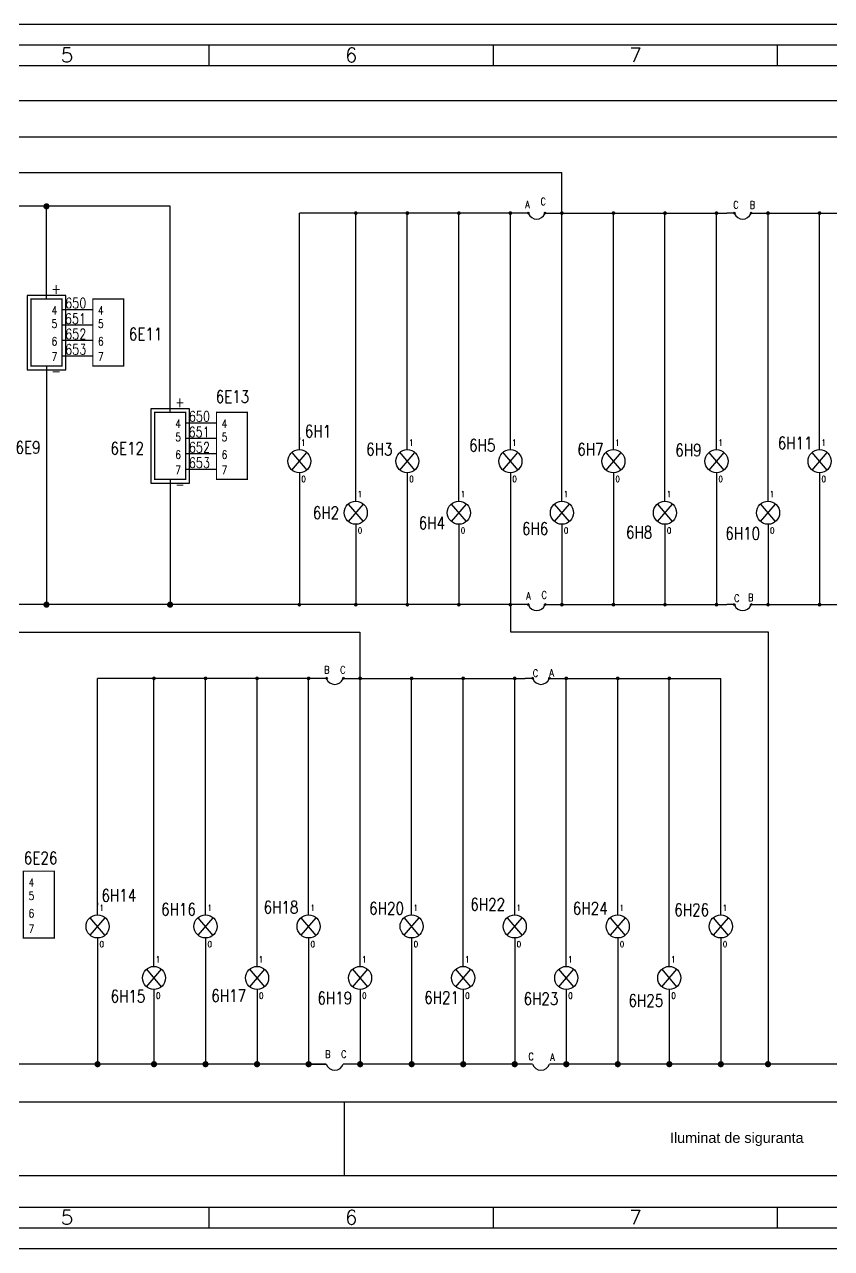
# Model space of a CAD drawing. Header units: millimetres. Extents: x 1956 to 3217, y 2121 to 2418.
# Drawn here: x 2265.8 to 2461.5, y 2120.8 to 2417.8 of the extents above; entities that cross this region are included whole.
import ezdxf
from ezdxf.enums import TextEntityAlignment as Align

# ---------------------------------------------------------------- set-up
doc = ezdxf.new("R2010")
doc.units = ezdxf.units.MM
doc.styles.add('ISO', font='SIMPLEX.shx')
doc.styles.add('ROMANS', font='ROMANS.shx', dxfattribs={"width": 0.8})
doc.styles.get("Standard").update_dxf_attribs({"font": 'arial.ttf'})

# ---------------------------------------------------------------- blocks, each defined once
blk = doc.blocks.new('6a4')
at = {"color": 70}
for p, q in [((-906.28, 287), (-906.28, 292)), ((-837.34, 287), (-837.34, 292)), ((-768.39, 287), (-768.39, 292)), ((-906.28, 5), (-906.28, 10)), ((-837.34, 5), (-837.34, 10)), ((-768.39, 5), (-768.39, 10))]:
    blk.add_line(p, q, dxfattribs=at)
at = {"color": 240}
for points in [[(0, 0), (0, 297), (-1261, 297), (-1261, 0)], [(-5, 5), (-5, 292), (-1256, 292), (-1256, 5)]]:
    blk.add_lwpolyline(points, close=True, dxfattribs=at)
at = {"color": 70}
blk.add_lwpolyline([(-1251, 287), (-1251, 10), (-10, 10), (-10, 287)], close=True, dxfattribs=at)
at = {"color": 50, "style": 'ISO'}
for s, p in [('5', (-940.75, 289.59)), ('6', (-871.81, 289.59)), ('7', (-802.86, 289.59)), ('5', (-940.75, 7.59)), ('6', (-871.81, 7.59)), ('7', (-802.86, 7.59))]:
    blk.add_text(s, height=3.5, dxfattribs=at).set_placement(p, align=Align.MIDDLE)
blk = doc.blocks.new('BILUTA')
at = {"linetype": 'Continuous', "flags": 128}
blk.add_lwpolyline([(-0.225, 0, 0.45, 0.45, 1), (0.225, 0, 0.45, 0.45, 1)], format="xyseb", close=True, dxfattribs=at)

msp = doc.modelspace()

# ---------------------------------------------------------------- linework, layer by layer
at = {"color": 1}
for p, q in [((2007.83, 2399.32), (2480.99, 2399.32)), ((2007.77, 2390.52), (2324.84, 2390.52)), ((2324.84, 2390.52), (2457.46, 2390.52)), ((2457.46, 2390.52), (2534.74, 2390.52)), ((2112.62, 2381.82), (2324.84, 2381.82)), ((2324.84, 2381.82), (2383.65, 2381.82)), ((2383.65, 2381.82), (2396.15, 2381.82)), ((2396.15, 2304.49), (2396.15, 2381.82)), ((2301.11, 2373.64), (2261.11, 2373.64)), ((2271.11, 2351.14), (2271.11, 2373.64)), ((2301.11, 2323.64), (2301.11, 2373.64)), ((2386.15, 2371.99), (2332.46, 2371.99)), ((2332.46, 2316.99), (2332.46, 2371.99)), ((2346.15, 2304.49), (2346.15, 2371.99)), ((2358.65, 2316.99), (2358.65, 2371.99)), ((2371.15, 2304.49), (2371.15, 2371.99)), ((2383.65, 2316.99), (2383.65, 2371.99)), ((2387.84, 2371.99), (2386.15, 2371.99)), ((2387.81, 2372.24), (2388.22, 2371.78)), ((2387.81, 2371.78), (2388.2, 2372.22)), ((2392.24, 2372.24), (2391.84, 2371.78)), ((2392.24, 2371.78), (2391.86, 2372.22)), ((2392.22, 2371.99), (2396.15, 2371.99)), ((2396.15, 2371.99), (2436.15, 2371.99)), ((2408.65, 2316.99), (2408.65, 2371.99)), ((2421.15, 2304.49), (2421.15, 2371.99)), ((2433.65, 2316.99), (2433.65, 2371.99)), ((2437.84, 2371.99), (2436.15, 2371.99)), ((2437.81, 2372.24), (2438.22, 2371.78)), ((2437.81, 2371.78), (2438.2, 2372.22)), ((2442.24, 2372.24), (2441.84, 2371.78)), ((2442.24, 2371.78), (2441.86, 2372.22)), ((2442.22, 2371.99), (2446.15, 2371.99)), ((2446.15, 2304.49), (2446.15, 2371.99)), ((2446.15, 2371.99), (2483.65, 2371.99)), ((2458.65, 2316.99), (2458.65, 2371.99)), ((2274.86, 2348.64), (2282.36, 2348.64)), ((2274.86, 2344.89), (2282.36, 2344.89)), ((2274.86, 2341.14), (2282.36, 2341.14)), ((2271.11, 2334.89), (2271.11, 2276.99)), ((2274.86, 2337.39), (2282.36, 2337.39)), ((2304.86, 2321.14), (2312.36, 2321.14)), ((2304.86, 2317.39), (2312.36, 2317.39)), ((2332.46, 2317.53), (2332.46, 2316.99)), ((2332.46, 2314.6), (2332.46, 2316.99)), ((2358.65, 2314.6), (2358.65, 2316.99)), ((2383.65, 2314.6), (2383.65, 2316.99)), ((2408.65, 2314.6), (2408.65, 2316.99)), ((2433.65, 2314.6), (2433.65, 2316.99)), ((2458.65, 2314.6), (2458.65, 2316.99)), ((2304.86, 2313.64), (2312.36, 2313.64)), ((2330.62, 2313.91), (2334.24, 2309.64)), ((2330.67, 2309.65), (2334.31, 2313.9)), ((2356.8, 2313.91), (2360.42, 2309.64)), ((2356.85, 2309.65), (2360.49, 2313.9)), ((2381.8, 2313.91), (2385.42, 2309.64)), ((2381.85, 2309.65), (2385.49, 2313.9)), ((2406.8, 2313.91), (2410.42, 2309.64)), ((2406.85, 2309.65), (2410.49, 2313.9)), ((2431.8, 2313.91), (2435.42, 2309.64)), ((2431.85, 2309.65), (2435.49, 2313.9)), ((2456.8, 2313.91), (2460.42, 2309.64)), ((2456.85, 2309.65), (2460.49, 2313.9)), ((2304.86, 2309.89), (2312.36, 2309.89)), ((2332.46, 2309), (2332.46, 2306.99)), ((2358.65, 2309), (2358.65, 2306.99)), ((2383.65, 2309), (2383.65, 2306.99)), ((2408.65, 2309), (2408.65, 2306.99)), ((2433.65, 2309), (2433.65, 2306.99)), ((2458.65, 2309), (2458.65, 2306.99)), ((2301.11, 2307.39), (2301.11, 2276.99)), ((2332.46, 2307.01), (2332.46, 2276.87)), ((2358.65, 2306.99), (2358.65, 2276.99)), ((2383.65, 2306.99), (2383.65, 2270.38)), ((2408.65, 2306.99), (2408.65, 2276.99)), ((2433.65, 2306.99), (2433.65, 2276.99)), ((2458.65, 2306.99), (2458.65, 2276.99)), ((2346.15, 2302.1), (2346.15, 2304.49)), ((2371.15, 2302.1), (2371.15, 2304.49)), ((2396.15, 2302.1), (2396.15, 2304.49)), ((2421.15, 2302.1), (2421.15, 2304.49)), ((2446.15, 2302.1), (2446.15, 2304.49)), ((2344.3, 2301.41), (2347.92, 2297.14)), ((2344.35, 2297.15), (2347.99, 2301.4)), ((2369.3, 2301.41), (2372.92, 2297.14)), ((2369.35, 2297.15), (2372.99, 2301.4)), ((2394.3, 2301.41), (2397.92, 2297.14)), ((2394.35, 2297.15), (2397.99, 2301.4)), ((2419.3, 2301.41), (2422.92, 2297.14)), ((2419.35, 2297.15), (2422.99, 2301.4)), ((2444.3, 2301.41), (2447.92, 2297.14)), ((2444.35, 2297.15), (2447.99, 2301.4)), ((2346.15, 2296.5), (2346.15, 2294.49)), ((2371.15, 2296.5), (2371.15, 2294.49)), ((2396.15, 2296.5), (2396.15, 2294.49)), ((2421.15, 2296.5), (2421.15, 2294.49)), ((2446.15, 2296.5), (2446.16, 2276.99)), ((2346.15, 2294.49), (2346.15, 2276.99)), ((2371.15, 2294.49), (2371.15, 2276.99)), ((2396.15, 2294.49), (2396.15, 2276.99)), ((2421.15, 2294.49), (2421.15, 2276.99)), ((2324.84, 2276.99), (2183.65, 2276.99)), ((2386.15, 2276.99), (2324.84, 2276.99)), ((2387.84, 2276.99), (2386.15, 2276.99)), ((2387.81, 2277.24), (2388.22, 2276.78)), ((2387.81, 2276.78), (2388.2, 2277.22)), ((2392.24, 2277.24), (2391.84, 2276.78)), ((2392.24, 2276.78), (2391.86, 2277.22)), ((2392.22, 2276.99), (2396.15, 2276.99)), ((2396.15, 2276.99), (2436.15, 2276.99)), ((2437.84, 2276.99), (2436.15, 2276.99)), ((2437.81, 2277.24), (2438.22, 2276.78)), ((2437.81, 2276.78), (2438.2, 2277.22)), ((2442.24, 2277.24), (2441.84, 2276.78)), ((2442.24, 2276.78), (2441.86, 2277.22)), ((2442.22, 2276.99), (2446.15, 2276.99)), ((2446.15, 2276.99), (2483.65, 2276.99)), ((2224.68, 2270.32), (2324.84, 2270.32)), ((2324.84, 2270.32), (2347.17, 2270.32)), ((2347.17, 2270.32), (2347.17, 2259.1)), ((2383.65, 2270.38), (2446.15, 2270.38)), ((2446.15, 2270.38), (2446.15, 2165.49)), ((2283.52, 2204.1), (2283.52, 2259.1)), ((2337.2, 2259.1), (2283.52, 2259.1)), ((2297.2, 2191.6), (2297.2, 2259.1)), ((2309.7, 2204.1), (2309.7, 2259.1)), ((2322.2, 2191.6), (2322.2, 2259.1)), ((2334.7, 2204.1), (2334.7, 2259.1)), ((2338.89, 2259.1), (2337.2, 2259.1)), ((2338.87, 2259.36), (2339.27, 2258.89)), ((2338.87, 2258.89), (2339.25, 2259.34)), ((2343.3, 2259.36), (2342.89, 2258.89)), ((2343.3, 2258.89), (2342.91, 2259.34)), ((2343.27, 2259.11), (2347.2, 2259.11)), ((2347.2, 2259.1), (2387.2, 2259.1)), ((2347.2, 2191.6), (2347.2, 2259.1)), ((2359.7, 2204.1), (2359.7, 2259.1)), ((2372.2, 2191.6), (2372.2, 2259.1)), ((2384.7, 2204.1), (2384.7, 2259.1)), ((2388.89, 2259.1), (2387.2, 2259.1)), ((2388.87, 2259.36), (2389.27, 2258.89)), ((2388.87, 2258.89), (2389.25, 2259.34)), ((2393.3, 2259.36), (2392.89, 2258.89)), ((2393.3, 2258.89), (2392.91, 2259.34)), ((2393.27, 2259.11), (2397.2, 2259.11)), ((2397.2, 2191.6), (2397.2, 2259.1)), ((2397.2, 2259.1), (2434.7, 2259.1)), ((2409.7, 2204.1), (2409.7, 2259.1)), ((2422.2, 2191.6), (2422.2, 2259.1)), ((2434.7, 2204.1), (2434.7, 2259.1)), ((2283.51, 2201.71), (2283.52, 2204.1)), ((2283.52, 2204.65), (2283.52, 2204.1)), ((2309.7, 2201.71), (2309.7, 2204.1)), ((2334.7, 2201.71), (2334.7, 2204.1)), ((2359.7, 2201.71), (2359.7, 2204.1)), ((2384.7, 2201.71), (2384.7, 2204.1)), ((2409.7, 2201.71), (2409.7, 2204.1)), ((2434.7, 2201.71), (2434.7, 2204.1)), ((2281.67, 2201.02), (2285.29, 2196.75)), ((2281.72, 2196.76), (2285.36, 2201.02)), ((2307.86, 2201.02), (2311.48, 2196.75)), ((2307.91, 2196.76), (2311.55, 2201.02)), ((2332.86, 2201.02), (2336.48, 2196.75)), ((2332.91, 2196.76), (2336.55, 2201.02)), ((2357.86, 2201.02), (2361.48, 2196.75)), ((2357.91, 2196.76), (2361.55, 2201.02)), ((2382.86, 2201.02), (2386.48, 2196.75)), ((2382.91, 2196.76), (2386.55, 2201.02)), ((2407.86, 2201.02), (2411.48, 2196.75)), ((2407.91, 2196.76), (2411.55, 2201.02)), ((2432.86, 2201.02), (2436.48, 2196.75)), ((2432.91, 2196.76), (2436.55, 2201.02)), ((2283.51, 2196.11), (2283.52, 2194.1)), ((2309.7, 2196.11), (2309.7, 2194.1)), ((2334.7, 2196.11), (2334.7, 2194.1)), ((2359.7, 2196.11), (2359.7, 2194.1)), ((2384.7, 2196.11), (2384.7, 2194.1)), ((2409.7, 2196.11), (2409.7, 2194.1)), ((2434.7, 2196.11), (2434.7, 2194.1)), ((2283.52, 2194.12), (2283.52, 2165.49)), ((2309.7, 2194.1), (2309.7, 2165.49)), ((2334.7, 2194.1), (2334.7, 2165.49)), ((2359.7, 2194.1), (2359.7, 2165.49)), ((2384.7, 2194.1), (2384.7, 2165.49)), ((2409.7, 2194.1), (2409.7, 2165.49)), ((2434.7, 2194.1), (2434.7, 2165.49)), ((2297.2, 2189.21), (2297.2, 2191.6)), ((2322.2, 2189.21), (2322.2, 2191.6)), ((2347.2, 2189.21), (2347.2, 2191.6)), ((2372.2, 2189.21), (2372.2, 2191.6)), ((2397.2, 2189.21), (2397.2, 2191.6)), ((2422.2, 2189.21), (2422.2, 2191.6)), ((2295.36, 2188.52), (2298.98, 2184.25)), ((2295.41, 2184.26), (2299.05, 2188.52)), ((2320.36, 2188.52), (2323.98, 2184.25)), ((2320.41, 2184.26), (2324.05, 2188.52)), ((2345.36, 2188.52), (2348.98, 2184.25)), ((2345.41, 2184.26), (2349.05, 2188.52)), ((2370.36, 2188.52), (2373.98, 2184.25)), ((2370.41, 2184.26), (2374.05, 2188.52)), ((2395.36, 2188.52), (2398.98, 2184.25)), ((2395.41, 2184.26), (2399.05, 2188.52)), ((2420.36, 2188.52), (2423.98, 2184.25)), ((2420.41, 2184.26), (2424.05, 2188.52)), ((2297.2, 2183.61), (2297.2, 2181.6)), ((2322.2, 2183.61), (2322.2, 2181.6)), ((2347.2, 2183.61), (2347.2, 2181.6)), ((2372.2, 2183.61), (2372.2, 2181.6)), ((2397.2, 2183.61), (2397.2, 2181.6)), ((2422.2, 2183.61), (2422.2, 2181.6)), ((2297.2, 2181.6), (2297.2, 2165.49)), ((2322.2, 2181.6), (2322.2, 2165.49)), ((2347.2, 2181.6), (2347.2, 2165.49)), ((2372.2, 2181.6), (2372.2, 2165.49)), ((2397.2, 2181.6), (2397.2, 2165.49)), ((2422.2, 2181.6), (2422.2, 2165.49)), ((2339, 2165.49), (2254.27, 2165.49)), ((2334.7, 2165.49), (2339, 2165.49)), ((2389, 2165.49), (2343.12, 2165.49)), ((2463.63, 2165.49), (2393.12, 2165.49)), ((1993.57, 2156.32), (2920.23, 2156.32)), ((2343.35, 2156.32), (2343.35, 2138.38)), ((2920.23, 2138.38), (1993.57, 2138.38))]:
    msp.add_line(p, q, dxfattribs=at)
at = {"color": 1, "const_width": 0.75}
for points in [[(2270.73, 2373.64, 1), (2271.48, 2373.64, 1)], [(2270.73, 2276.99, 1), (2271.48, 2276.99, 1)], [(2300.73, 2276.99, 1), (2301.48, 2276.99, 1)], [(2283.14, 2165.49, 1), (2283.89, 2165.49, 1)], [(2296.83, 2165.49, 1), (2297.58, 2165.49, 1)], [(2309.33, 2165.49, 1), (2310.08, 2165.49, 1)], [(2321.83, 2165.49, 1), (2322.58, 2165.49, 1)], [(2334.33, 2165.49, 1), (2335.08, 2165.49, 1)], [(2346.83, 2165.49, 1), (2347.58, 2165.49, 1)], [(2359.33, 2165.49, 1), (2360.08, 2165.49, 1)], [(2371.83, 2165.49, 1), (2372.58, 2165.49, 1)], [(2384.33, 2165.49, 1), (2385.08, 2165.49, 1)], [(2396.83, 2165.49, 1), (2397.58, 2165.49, 1)], [(2409.33, 2165.49, 1), (2410.08, 2165.49, 1)], [(2421.83, 2165.49, 1), (2422.58, 2165.49, 1)], [(2434.33, 2165.49, 1), (2435.08, 2165.49, 1)], [(2445.77, 2165.49, 1), (2446.52, 2165.49, 1)]]:
    msp.add_lwpolyline(points, format="xyb", close=True, dxfattribs=at)
at = {"color": 1, "flags": 128}
for points in [[(2275.79, 2333.97), (2275.79, 2352.01), (2266.46, 2352.01), (2266.46, 2333.97)], [(2305.79, 2306.47), (2305.79, 2324.51), (2296.46, 2324.51), (2296.46, 2306.47)]]:
    msp.add_lwpolyline(points, close=True, dxfattribs=at)
at = {"color": 1, "const_width": 0.3, "flags": 128}
for points in [[(2267.36, 2351.14), (2267.36, 2334.89), (2274.86, 2334.89), (2274.86, 2351.14)], [(2282.36, 2351.14), (2282.36, 2334.89), (2289.86, 2334.89), (2289.86, 2351.14)], [(2297.36, 2323.64), (2297.36, 2307.39), (2304.86, 2307.39), (2304.86, 2323.64)], [(2312.36, 2323.64), (2312.36, 2307.39), (2319.86, 2307.39), (2319.86, 2323.64)], [(2265.52, 2212.33), (2265.52, 2196.08), (2273.02, 2196.08), (2273.02, 2212.33)]]:
    msp.add_lwpolyline(points, close=True, dxfattribs=at)
at = {"color": 1}
for centre, radius in [((2387.99, 2371.99), 0.152), ((2392.07, 2371.99), 0.152), ((2437.99, 2371.99), 0.152), ((2442.07, 2371.99), 0.152), ((2332.46, 2311.8), 2.8), ((2358.65, 2311.8), 2.8), ((2383.65, 2311.8), 2.8), ((2408.65, 2311.8), 2.8), ((2433.65, 2311.8), 2.8), ((2458.65, 2311.8), 2.8), ((2346.15, 2299.3), 2.8), ((2371.15, 2299.3), 2.8), ((2396.15, 2299.3), 2.8), ((2421.15, 2299.3), 2.8), ((2446.15, 2299.3), 2.8), ((2387.99, 2276.99), 0.152), ((2392.07, 2276.99), 0.152), ((2437.99, 2276.99), 0.152), ((2442.07, 2276.99), 0.152), ((2339.04, 2259.11), 0.152), ((2343.12, 2259.11), 0.152), ((2389.04, 2259.11), 0.152), ((2393.12, 2259.11), 0.152), ((2283.51, 2198.91), 2.8), ((2309.7, 2198.91), 2.8), ((2334.7, 2198.91), 2.8), ((2359.7, 2198.91), 2.8), ((2384.7, 2198.91), 2.8), ((2409.7, 2198.91), 2.8), ((2434.7, 2198.91), 2.8), ((2297.2, 2186.41), 2.8), ((2322.2, 2186.41), 2.8), ((2347.2, 2186.41), 2.8), ((2372.2, 2186.41), 2.8), ((2397.2, 2186.41), 2.8), ((2422.2, 2186.41), 2.8)]:
    msp.add_circle(centre, radius, dxfattribs=at)
for centre, start, end in [((2390.01, 2372.72), 203.689, 336.5614), ((2440.01, 2372.72), 203.689, 336.5614), ((2390.01, 2277.72), 203.689, 336.5614), ((2440.01, 2277.72), 203.689, 336.5614), ((2341.06, 2259.83), 203.689, 336.5614), ((2391.06, 2259.83), 203.689, 336.5614), ((2341.06, 2166.21), 199.2151, 340.7849), ((2391.06, 2166.21), 199.2151, 340.7849)]:
    msp.add_arc(centre, 2.18, start, end, dxfattribs=at)

# ---------------------------------------------------------------- block references
for name, p in [('6a4', (3216.86, 2120.76)), ('BILUTA', (2346.15, 2371.99)), ('BILUTA', (2358.65, 2371.99)), ('BILUTA', (2371.15, 2371.99)), ('BILUTA', (2383.65, 2371.99)), ('BILUTA', (2396.15, 2371.99)), ('BILUTA', (2408.65, 2371.99)), ('BILUTA', (2421.15, 2371.99)), ('BILUTA', (2433.65, 2371.99)), ('BILUTA', (2446.15, 2371.99)), ('BILUTA', (2458.65, 2371.99)), ('BILUTA', (2332.46, 2276.99)), ('BILUTA', (2346.15, 2276.99)), ('BILUTA', (2358.65, 2276.99)), ('BILUTA', (2371.15, 2276.99)), ('BILUTA', (2383.65, 2276.99)), ('BILUTA', (2396.15, 2276.99)), ('BILUTA', (2408.65, 2276.99)), ('BILUTA', (2421.15, 2276.99)), ('BILUTA', (2433.65, 2276.99)), ('BILUTA', (2446.15, 2276.99)), ('BILUTA', (2458.65, 2276.99)), ('BILUTA', (2297.2, 2259.1)), ('BILUTA', (2309.7, 2259.1)), ('BILUTA', (2322.2, 2259.1)), ('BILUTA', (2334.7, 2259.1)), ('BILUTA', (2347.2, 2259.1)), ('BILUTA', (2359.7, 2259.1)), ('BILUTA', (2372.2, 2259.1)), ('BILUTA', (2384.7, 2259.1)), ('BILUTA', (2397.2, 2259.1)), ('BILUTA', (2409.7, 2259.1)), ('BILUTA', (2422.2, 2259.1))]:
    msp.add_blockref(name, p, dxfattribs=at)

# ---------------------------------------------------------------- texts
at = {"color": 1, "style": 'ROMANS', "width": 0.8}
for s, height, p in [('A', 1.8, (2387.27, 2373.2)), ('C', 1.8, (2390.99, 2373.91)), ('C', 1.8, (2437.71, 2373.12)), ('B', 1.8, (2441.7, 2373.07)), ('4', 2, (2272.36, 2347.39)), ('4', 2, (2283.61, 2347.39)), ('5', 2, (2272.36, 2344.15)), ('5', 2, (2283.61, 2344.15)), ('6', 2, (2272.36, 2339.89)), ('6', 2, (2283.61, 2339.89)), ('7', 2, (2272.36, 2336.14)), ('7', 2, (2283.61, 2336.14)), ('4', 2, (2302.36, 2319.89)), ('4', 2, (2313.61, 2319.89)), ('5', 2, (2302.36, 2316.65)), ('5', 2, (2313.61, 2316.65)), ('6', 2, (2302.36, 2312.39)), ('6', 2, (2313.61, 2312.39)), ('7', 2, (2302.36, 2308.64)), ('7', 2, (2313.61, 2308.64)), ('A', 1.8, (2387.48, 2278.21)), ('C', 1.8, (2391.21, 2278.43)), ('C', 1.8, (2437.93, 2277.64)), ('B', 1.8, (2441.31, 2277.8)), ('B', 1.8, (2338.5, 2260.26)), ('C', 1.8, (2342.37, 2260.26)), ('C', 1.8, (2389.09, 2259.48)), ('A', 1.8, (2393.11, 2259.55)), ('4', 2, (2266.77, 2208.58)), ('5', 2, (2266.77, 2205.34)), ('6', 2, (2266.77, 2201.08)), ('7', 2, (2266.77, 2197.33)), ('B', 1.8, (2338.72, 2167.01)), ('C', 1.8, (2342.59, 2167.01)), ('C', 1.8, (2388.02, 2166.48)), ('A', 1.8, (2393.33, 2166.3))]:
    msp.add_text(s, height=height, dxfattribs=at).set_placement(p)
at = {"color": 1}
msp.add_text('Iluminat de siguranta', height=2.5, dxfattribs=at).set_placement((2422.36, 2146.39))
at = {"color": 1, "style": 'ROMANS', "width": 0.8}
for tag, p, s, height in [('+', (2272.36, 2352.39), '+', 2.5), ('650', (2275.65, 2348.92), '650', 2.5), ('651', (2275.58, 2345.13), '651', 2.5), ('652', (2275.65, 2341.4), '652', 2.5), ('6E11', (2291.11, 2341.14), '6E2', 3), ('653', (2275.65, 2337.67), '653', 2.5), ('-', (2272.36, 2332.39), '-', 2.5), ('6E13', (2312.17, 2325.95), '6E2', 3), ('+', (2302.36, 2324.89), '+', 2.5), ('650', (2305.65, 2321.42), '650', 2.5), ('651', (2305.58, 2317.63), '651', 2.5), ('6H1', (2333.8, 2317.57), 'H1', 3), ('6E9', (2263.61, 2313.64), '6E2', 3), ('1', (2332.92, 2315.54), '1', 1.5), ('1', (2359.11, 2315.54), '1', 1.5), ('6H5', (2373.65, 2314.16), 'H1', 3), ('1', (2384.11, 2315.54), '1', 1.5), ('1', (2409.11, 2315.54), '1', 1.5), ('1', (2434.11, 2315.54), '1', 1.5), ('6H11', (2448.52, 2314.7), 'H1', 3), ('1', (2459.11, 2315.54), '1', 1.5), ('6E12', (2286.65, 2313.42), '6E1', 3), ('652', (2305.65, 2313.9), '652', 2.5), ('6H3', (2348.68, 2313.2), 'H1', 3), ('6H7', (2399.87, 2313.18), 'H1', 3), ('6H9', (2423.65, 2312.99), 'H1', 3), ('653', (2305.65, 2310.17), '653', 2.5), ('0', (2332.97, 2306.74), '0', 1.5), ('0', (2359.15, 2306.74), '0', 1.5), ('0', (2384.15, 2306.74), '0', 1.5), ('0', (2409.15, 2306.74), '0', 1.5), ('0', (2434.15, 2306.74), '0', 1.5), ('0', (2459.15, 2306.74), '0', 1.5), ('-', (2302.36, 2304.89), '-', 2.5), ('1', (2346.61, 2303.04), '1', 1.5), ('1', (2371.61, 2303.04), '1', 1.5), ('1', (2396.61, 2303.04), '1', 1.5), ('1', (2421.61, 2303.04), '1', 1.5), ('1', (2446.61, 2303.04), '1', 1.5), ('6H2', (2335.73, 2297.78), 'H1', 3), ('6H4', (2361.41, 2295.31), 'H1', 3), ('6H6', (2386.47, 2293.94), 'H1', 3), ('6H8', (2411.69, 2293.04), 'H1', 3), ('0', (2346.65, 2294.24), '0', 1.5), ('0', (2371.65, 2294.24), '0', 1.5), ('0', (2396.65, 2294.24), '0', 1.5), ('0', (2421.65, 2294.24), '0', 1.5), ('6H10', (2435.79, 2292.77), 'H1', 3), ('0', (2446.65, 2294.24), '0', 1.5), ('6E26', (2265.64, 2214.02), '6E2', 3), ('6H14', (2284.46, 2204.94), 'H1', 3), ('1', (2283.98, 2202.66), '1', 1.5), ('6H16', (2298.94, 2201.56), 'H1', 3), ('1', (2310.16, 2202.66), '1', 1.5), ('6H18', (2323.79, 2202.07), 'H1', 3), ('1', (2335.16, 2202.66), '1', 1.5), ('6H20', (2349.4, 2201.81), 'H1', 3), ('1', (2360.16, 2202.66), '1', 1.5), ('6H22', (2373.94, 2202.76), 'H1', 3), ('1', (2385.16, 2202.66), '1', 1.5), ('6H24', (2398.81, 2201.82), 'H1', 3), ('1', (2410.16, 2202.66), '1', 1.5), ('6H26', (2423.41, 2201.43), 'H1', 3), ('1', (2435.16, 2202.66), '1', 1.5), ('0', (2284.02, 2193.86), '0', 1.5), ('0', (2310.21, 2193.86), '0', 1.5), ('0', (2335.21, 2193.86), '0', 1.5), ('0', (2360.21, 2193.86), '0', 1.5), ('0', (2385.21, 2193.86), '0', 1.5), ('0', (2410.21, 2193.86), '0', 1.5), ('0', (2435.21, 2193.86), '0', 1.5), ('1', (2297.66, 2190.16), '1', 1.5), ('1', (2322.66, 2190.16), '1', 1.5), ('1', (2347.66, 2190.16), '1', 1.5), ('1', (2372.66, 2190.16), '1', 1.5), ('1', (2397.66, 2190.16), '1', 1.5), ('1', (2422.66, 2190.16), '1', 1.5), ('6H15', (2286.67, 2180.48), 'H1', 3), ('6H17', (2311.1, 2180.61), 'H1', 3), ('6H19', (2336.84, 2180.03), 'H1', 3), ('6H21', (2362.75, 2180.15), 'H1', 3), ('0', (2297.71, 2181.36), '0', 1.5), ('0', (2322.71, 2181.36), '0', 1.5), ('0', (2347.71, 2181.36), '0', 1.5), ('0', (2372.71, 2181.36), '0', 1.5), ('6H23', (2386.85, 2179.88), 'H1', 3), ('0', (2397.71, 2181.36), '0', 1.5), ('6H25', (2412.3, 2179.43), 'H1', 3), ('0', (2422.71, 2181.36), '0', 1.5)]:
    msp.add_attdef(tag, p, s, height=height, dxfattribs=at)

doc.saveas('drawing.dxf')
